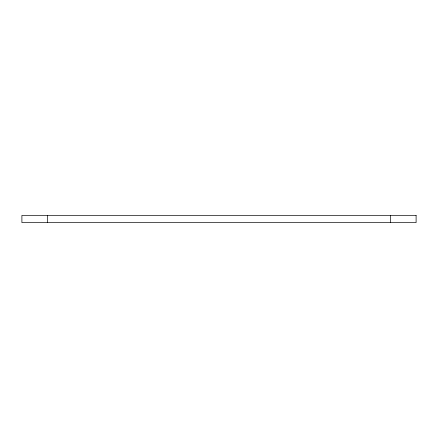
<?xml version="1.0" encoding="UTF-8"?>
<svg xmlns="http://www.w3.org/2000/svg" width="438" height="438" viewBox="0 0 438 438"><rect width="100%" height="100%" fill="white"/><g stroke="black" fill="none" stroke-linecap="round" stroke-linejoin="round"><path stroke-width="0.66" d="M390.433 215.408L390.433 222.592M47.567 215.408L47.567 222.592M416.1 215.408L21.9 215.408L21.9 222.592L416.1 222.592L416.1 215.408"/></g></svg>
